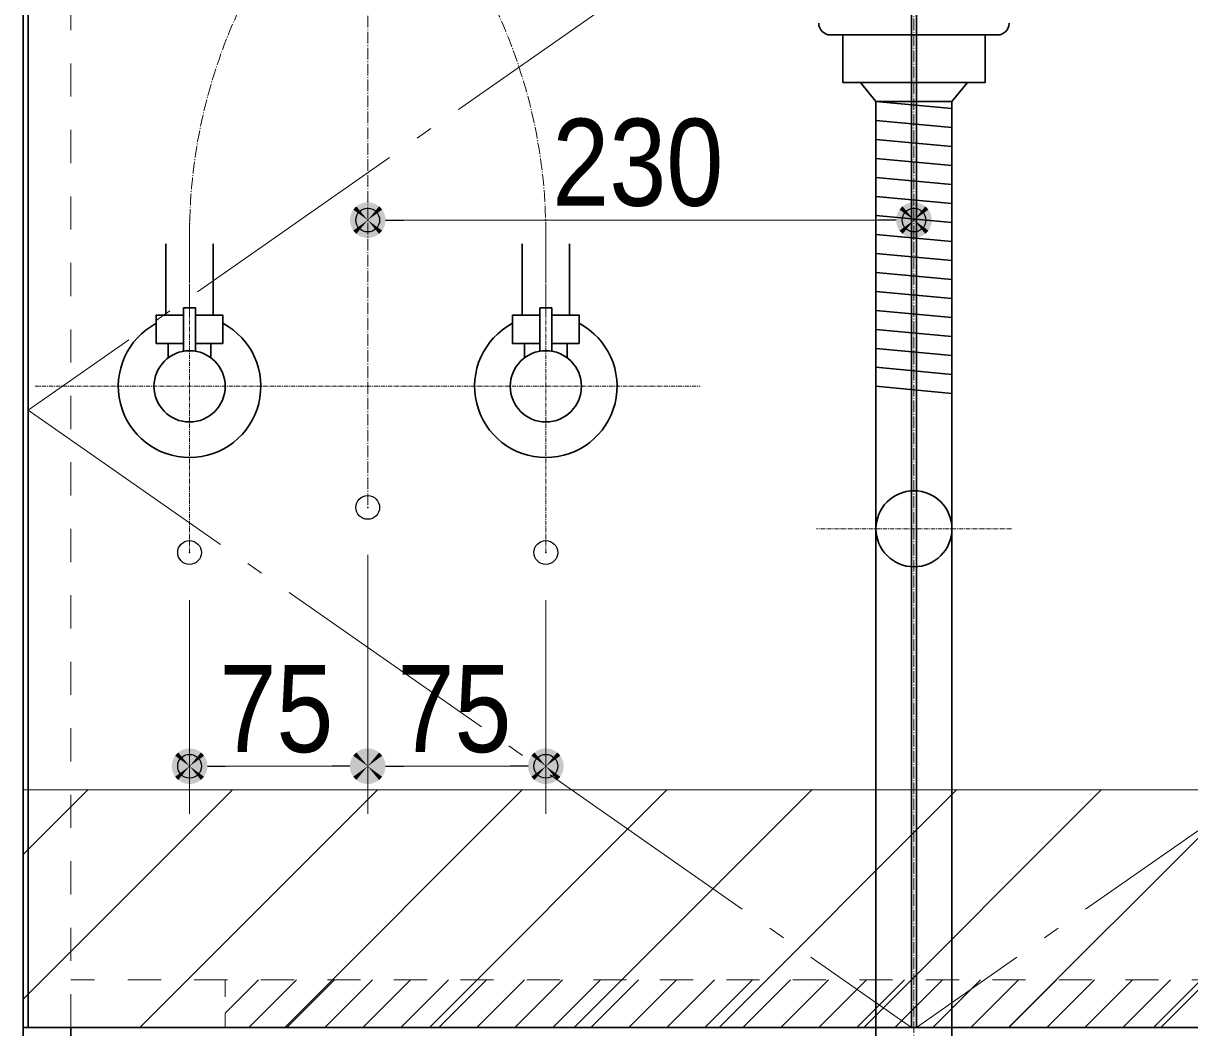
# Model space of a CAD drawing. Units: millimetres, scale not verified. Extents: x -6062 to 6062, y -3045 to 3045.
# Drawn here: x -5062.5 to -4571.4, y -1580.1 to -1157.1 of the extents above; entities that cross this region are included whole.
import ezdxf
from ezdxf.enums import TextEntityAlignment as Align

# ---------------------------------------------------------------- set-up
doc = ezdxf.new("R2010")
doc.units = ezdxf.units.MM
doc.header["$LTSCALE"] = 20
doc.header["$PDMODE"] = 32
doc.header["$PDSIZE"] = 10
for name, pattern in [('USER1', [2.91, 1.76, -0.4, 0.35, -0.4]), ('USER2', [0.705556, 0.352778, -0.352778]), ('USER3', [1.4, 0.7, -0.7]), ('USER4', [6.702778, 4.938846, -0.705599, 0.352778, -0.705556])]:
    doc.linetypes.add(name, pattern=pattern)
for name, color, linetype, lineweight in [('0-2_2寸法-1', 7, 'Continuous', 15), ('0-3_0', 7, 'Continuous', 25), ('0-7_5ボウル・キャビネット', 7, 'Continuous', 15), ('0-8_4給排水', 7, 'Continuous', 30)]:
    doc.layers.add(name, color=color, linetype=linetype, lineweight=lineweight)
doc.layers.add('0-4_Defpoints', color=7, linetype='Continuous')
doc.styles.add('ＭＳ Ｐゴシック', font='')
doc.styles.get('ＭＳ Ｐゴシック').set_extended_font_data('MS PGothic')

# ---------------------------------------------------------------- blocks, each defined once
blk = doc.blocks.new('_Dot')
at = {"layer": '0-3_0'}
blk.add_line((-10, 0), (-20, 0), dxfattribs=at)
for points in [[(0, 0), (-8.09, 5.88), (-7.29, 6.85)], [(0, 0), (-7.29, 6.85), (-6.37, 7.71)], [(0, 0), (-6.37, 7.71), (-5.36, 8.44)], [(0, 0), (-5.36, 8.44), (-4.26, 9.05)], [(0, 0), (-4.26, 9.05), (-3.09, 9.51)], [(0, 0), (-3.09, 9.51), (-1.87, 9.82)], [(0, 0), (-1.87, 9.82), (-0.63, 9.98)], [(0, 0), (-0.63, 9.98), (0.63, 9.98)], [(0, 0), (0.63, 9.98), (1.87, 9.82)], [(0, 0), (1.87, 9.82), (3.09, 9.51)], [(0, 0), (3.09, 9.51), (4.26, 9.05)], [(0, 0), (4.26, 9.05), (5.36, 8.44)], [(0, 0), (5.36, 8.44), (6.37, 7.71)], [(0, 0), (6.37, 7.71), (7.29, 6.85)], [(0, 0), (7.29, 6.85), (8.09, 5.88)], [(0, 0), (-10, 0), (-9.92, 1.25)], [(0, 0), (-9.92, -1.25), (-10, 0)], [(0, 0), (-9.92, 1.25), (-9.69, 2.49)], [(0, 0), (-9.69, -2.49), (-9.92, -1.25)], [(0, 0), (-9.69, 2.49), (-9.3, 3.68)], [(0, 0), (-9.3, -3.68), (-9.69, -2.49)], [(0, 0), (-9.3, 3.68), (-8.76, 4.82)], [(0, 0), (-8.76, -4.82), (-9.3, -3.68)], [(0, 0), (-8.76, 4.82), (-8.09, 5.88)], [(0, 0), (-8.09, -5.88), (-8.76, -4.82)], [(0, 0), (-7.29, -6.85), (-8.09, -5.88)], [(0, 0), (-6.37, -7.71), (-7.29, -6.85)], [(0, 0), (-5.36, -8.44), (-6.37, -7.71)], [(0, 0), (-4.26, -9.05), (-5.36, -8.44)], [(0, 0), (-3.09, -9.51), (-4.26, -9.05)], [(0, 0), (-1.87, -9.82), (-3.09, -9.51)], [(0, 0), (-0.63, -9.98), (-1.87, -9.82)], [(0, 0), (0.63, -9.98), (-0.63, -9.98)], [(0, 0), (8.09, 5.88), (8.76, 4.82)], [(0, 0), (8.76, 4.82), (9.3, 3.68)], [(0, 0), (9.3, 3.68), (9.69, 2.49)], [(0, 0), (9.69, 2.49), (9.92, 1.25)], [(0, 0), (9.92, 1.25), (10, 0)], [(0, 0), (1.87, -9.82), (0.63, -9.98)], [(0, 0), (3.09, -9.51), (1.87, -9.82)], [(0, 0), (4.26, -9.05), (3.09, -9.51)], [(0, 0), (5.36, -8.44), (4.26, -9.05)], [(0, 0), (6.37, -7.71), (5.36, -8.44)], [(0, 0), (7.29, -6.85), (6.37, -7.71)], [(0, 0), (8.09, -5.88), (7.29, -6.85)], [(0, 0), (8.76, -4.82), (8.09, -5.88)], [(0, 0), (9.3, -3.68), (8.76, -4.82)], [(0, 0), (9.69, -2.49), (9.3, -3.68)], [(0, 0), (9.92, -1.25), (9.69, -2.49)], [(0, 0), (10, 0), (9.92, -1.25)]]:
    blk.add_solid(points, dxfattribs=at)
blk = doc.blocks.new('グループ-8')
at = {"layer": '0-8_4給排水', "linetype": 'USER4', "lineweight": 15}
blk.add_line((-58000, -16400), (-58000, -34400), dxfattribs=at)
at = {"layer": '0-8_4給排水'}
for p, q in [((-57297.7, -23240), (-58702.3, -23240)), ((-58320, -23800), (-57680, -23860)), ((-58320, -23960), (-57680, -24020)), ((-58320, -24120), (-57680, -24180)), ((-58320, -24280), (-57680, -24340)), ((-58320, -24440), (-57680, -24500)), ((-58320, -24600), (-57680, -24660)), ((-58320, -24760), (-57680, -24820)), ((-58320, -24920), (-57680, -24980)), ((-58320, -25080), (-57680, -25140)), ((-58320, -25240), (-57680, -25300)), ((-58320, -25400), (-57680, -25460)), ((-58320, -25560), (-57680, -25620)), ((-58320, -25720), (-57680, -25780)), ((-58320, -25880), (-57680, -25940)), ((-58320, -26040), (-57680, -26100)), ((-58320, -26200), (-57680, -26260))]:
    blk.add_line(p, q, dxfattribs=at)
at = {"layer": '0-8_4給排水', "linetype": 'USER1', "lineweight": 15}
blk.add_line((-57180, -27400), (-58820, -27400), dxfattribs=at)
at = {"layer": '0-8_4給排水'}
for points in [[(-58600, -23240), (-57400, -23240), (-57400, -23640), (-58600, -23640)], [(-57680, -23800), (-57550, -23640), (-58450, -23640), (-58320, -23800)], [(-58320, -23800), (-57680, -23800), (-57680, -34000), (-58320, -34000)]]:
    blk.add_lwpolyline(points, close=True, dxfattribs=at)
blk.add_circle((-58000, -27400), 320, dxfattribs=at)
for centre, start, end in [((-58702.3, -23140), 181.31908, 270), ((-57297.7, -23140), 270, 358.68092)]:
    blk.add_arc(centre, 100, start, end, dxfattribs=at)
blk = doc.blocks.new('止水栓_正面_W75')
at = {"layer": '0-8_4給排水', "linetype": 'USER1', "lineweight": 15}
for p, q in [((-1500, -1400), (-1500, 1400)), ((1500, -1400), (1500, 1400)), ((-2800, 0), (2800, 0))]:
    blk.add_line(p, q, dxfattribs=at)
at = {"layer": '0-8_4給排水'}
for p, q in [((-1700, 600), (-1700, 1200)), ((-1300, 600), (-1300, 1200)), ((1300, 600), (1300, 1200)), ((1700, 600), (1700, 1200))]:
    blk.add_line(p, q, dxfattribs=at)
for points in [[(-1550, 360), (-1780, 360), (-1780, 600), (-1550, 600)], [(-1220, 360), (-1450, 360), (-1450, 600), (-1220, 600)], [(1450, 360), (1220, 360), (1220, 600), (1450, 600)], [(1780, 360), (1550, 360), (1550, 600), (1780, 600)]]:
    blk.add_lwpolyline(points, close=True, dxfattribs=at)
for points in [[(-1550, 295.8), (-1550, 660), (-1450, 660), (-1450, 295.8)], [(1450, 295.8), (1450, 660), (1550, 660), (1550, 295.8)], [(-1550, 360), (-1680, 360), (-1680, 240)], [(-1320, 240), (-1320, 360), (-1450, 360)], [(1450, 360), (1320, 360), (1320, 240)], [(1680, 240), (1680, 360), (1550, 360)]]:
    blk.add_lwpolyline(points, dxfattribs=at)
for centre in [(-1500, 0), (1500, 0)]:
    blk.add_circle(centre, 300, dxfattribs=at)
for centre in [(-1500, 0), (1500, 0)]:
    blk.add_arc(centre, 600, 117.81814, 62.18186, dxfattribs=at)
blk = doc.blocks.new('グループ-22')
at = {"layer": '0-8_4給排水', "linetype": 'USER4', "lineweight": 15}
for p, q in [((-62600, -13160), (-62600, -27220)), ((-63624.1, -22906.6), (-63315.9, -22293.4)), ((-61575.9, -22906.6), (-61884.1, -22293.4))]:
    blk.add_line(p, q, dxfattribs=at)
at = {"layer": '0-8_4給排水'}
for p, q in [((-62900, -14054), (-62900, -14200)), ((-62300, -14120), (-62300, -14200)), ((-62950, -14200), (-62250, -14200)), ((-62950, -17065.9), (-62950, -14200)), ((-62250, -14200), (-62250, -17146.2)), ((-62950, -17669.3), (-62950, -19520)), ((-62250, -19520), (-62250, -18301.8))]:
    blk.add_line(p, q, dxfattribs=at)
at = {"layer": '0-8_4給排水', "lineweight": 15}
blk.add_line((-62950, -16320), (-62250, -16320), dxfattribs=at)
at = {"layer": '0-8_4給排水', "linetype": 'USER2', "lineweight": 15}
for p, q in [((-62950, -17669.3), (-62950, -17065.9)), ((-62250, -18301.8), (-62250, -17146.2))]:
    blk.add_line(p, q, dxfattribs=at)
at = {"layer": '0-8_4給排水'}
for points in [[(-62848.5, -14101.6), (-62825, -14120), (-62250, -14120), (-62250, -13600), (-62950, -13600), (-62949.8, -13969.9), (-62947, -13983.6), (-62941, -13998.4), (-62932.1, -14014.1), (-62920.4, -14030.6), (-62906.1, -14047.7), (-62889.2, -14065.3), (-62869.9, -14083.3)], [(-62120, -19520), (-62120, -19600), (-63080, -19600), (-63080, -19520)]]:
    blk.add_lwpolyline(points, close=True, dxfattribs=at)
for points in [[(-61386.7, -13760), (-61386.9, -13769), (-61387.7, -13778.2), (-61389.1, -13787.5), (-61391.2, -13796.8), (-61393.8, -13805.9), (-61397.1, -13814.7), (-61401, -13823), (-61405.5, -13830.7), (-61410.4, -13837.6), (-61415.8, -13843.7), (-61421.4, -13848.8), (-61427.3, -13853), (-61433.2, -13856.1), (-61439.2, -13858.3), (-61445.2, -13859.6), (-61450.9, -13860), (-62331.8, -13860), (-62338.2, -13859.5), (-62344.6, -13858.1), (-62351.1, -13855.8), (-62357.7, -13852.6), (-62364.2, -13848.5), (-62370.5, -13843.6), (-62376.6, -13837.9), (-62382.3, -13831.4), (-62387.7, -13824.2), (-62392.5, -13816.4), (-62396.8, -13808), (-62400.5, -13799.1), (-62403.4, -13789.7), (-62405.6, -13780), (-62406.9, -13770.1), (-62407.3, -13760), (-62406.9, -13750.3), (-62405.7, -13740.7), (-62403.7, -13731.3), (-62400.9, -13722.2), (-62397.5, -13713.4), (-62393.3, -13705.1)], [(-62393.3, -13705.1), (-62388.6, -13697.2), (-62383.4, -13689.9), (-62377.7, -13683.3), (-62371.6, -13677.4), (-62365.2, -13672.2), (-62358.6, -13667.9), (-62351.9, -13664.5), (-62345.1, -13662), (-62338.4, -13660.5), (-62331.9, -13660), (-61450.9, -13660), (-61445.2, -13660.4), (-61439.2, -13661.7), (-61433.2, -13663.9), (-61427.3, -13667), (-61421.4, -13671.2), (-61415.8, -13676.3), (-61410.4, -13682.4), (-61405.5, -13689.3), (-61401, -13697), (-61397.1, -13705.3), (-61393.8, -13714.1), (-61391.2, -13723.2), (-61389.1, -13732.5), (-61387.7, -13741.8), (-61386.9, -13751), (-61386.7, -13760)], [(-62503.6, -14926.4), (-62507.2, -14906.6), (-62508.5, -14886.6), (-62507.4, -14866.6), (-62504.1, -14846.8), (-62498.5, -14827.6), (-62491.1, -14809.2), (-62481.9, -14791.7), (-62471.4, -14775.2), (-62459.6, -14759.7), (-62446.8, -14745.4), (-62433.1, -14732.4), (-62418.9, -14720.7), (-62404.2, -14710.5)], [(-62404.2, -14710.5), (-62389.3, -14701.8), (-62374.4, -14694.9), (-62359.7, -14689.9), (-62345.4, -14686.8), (-62331.9, -14685.7), (-60511.7, -14685.7), (-60466.4, -14688.6), (-60454.9, -14689.4), (-60410.1, -14698.2), (-60398.7, -14700.6), (-60354.9, -14715), (-60343.9, -14719.2), (-60301.8, -14739), (-60291.7, -14744.8), (-60245, -14774.5), (-60201.3, -14811), (-60193.3, -14817.7), (-60152.4, -14861.4), (-60146.4, -14868.9), (-60109.7, -14919), (-60108.4, -14921), (-59750.3, -15478.1), (-59746.7, -15485.9), (-59745, -15494.8), (-59745.1, -15504.7), (-59747, -15515.4), (-59750.7, -15526.7), (-59756.1, -15538.4), (-59763, -15550.3), (-59771.1, -15562.3), (-59780.3, -15574.2), (-59790.3, -15585.7), (-59801.4, -15597.3), (-59813.8, -15609.1), (-59827.5, -15621.1), (-59842.5, -15633), (-59858.6, -15644.8), (-59875.5, -15656.1), (-59893, -15666.8)], [(-59893, -15666.8), (-59910.9, -15676.6), (-59928.9, -15685.5), (-59946.7, -15693.3), (-59964.1, -15699.9), (-59980.6, -15705.3), (-59996.3, -15709.3), (-60010.9, -15712.1), (-60024.2, -15713.8), (-60036.2, -15714.3), (-60047.3, -15713.8), (-60057.6, -15712.1), (-60067.1, -15709.3), (-60075.3, -15705.3), (-60082.1, -15699.9), (-60087.4, -15693.3), (-60445.5, -15136.2), (-60456.6, -15121), (-60469.9, -15106.5), (-60478.5, -15099.3), (-60489.4, -15092.3), (-60496.6, -15089), (-60502.7, -15086.9), (-60507.6, -15086), (-60511.7, -15085.7), (-62331.9, -15085.7), (-62345.1, -15084.7), (-62359, -15081.8), (-62373.3, -15076.9), (-62388, -15070.3), (-62402.7, -15061.9), (-62417.3, -15051.9), (-62431.5, -15040.5), (-62445.2, -15027.6), (-62458.1, -15013.5), (-62470.1, -14998.1), (-62480.9, -14981.6), (-62490.2, -14964.1), (-62497.9, -14945.6), (-62503.6, -14926.4)]]:
    blk.add_lwpolyline(points, dxfattribs=at)
at = {"layer": '0-8_4給排水', "lineweight": 15}
for points in [[(-61450.9, -13660), (-61456.7, -13660.4), (-61462.6, -13661.7), (-61468.6, -13663.9), (-61474.6, -13667), (-61480.5, -13671.2), (-61486.1, -13676.3), (-61491.4, -13682.4), (-61496.4, -13689.3), (-61500.8, -13697), (-61504.7, -13705.3), (-61508, -13714.1), (-61510.7, -13723.2), (-61512.7, -13732.5), (-61514.1, -13741.8), (-61515, -13751), (-61515.2, -13760), (-61515, -13769), (-61514.1, -13778.2), (-61512.7, -13787.5), (-61510.7, -13796.8), (-61508, -13805.9), (-61504.7, -13814.7), (-61500.8, -13823), (-61496.4, -13830.7), (-61491.4, -13837.6), (-61486.1, -13843.7), (-61480.5, -13848.8), (-61474.6, -13853), (-61468.6, -13856.1), (-61462.6, -13858.3), (-61456.7, -13859.6), (-61450.9, -13860)], [(-60087.4, -15693.3), (-60091, -15685.5), (-60092.7, -15676.6), (-60092.6, -15666.8), (-60090.7, -15656.1), (-60086.9, -15644.8), (-60081.6, -15633), (-60074.7, -15621.1), (-60066.6, -15609.1), (-60057.4, -15597.3), (-60047.4, -15585.7), (-60036.3, -15574.2), (-60023.9, -15562.3), (-60010.1, -15550.3), (-59995.2, -15538.4), (-59979.1, -15526.7), (-59962.2, -15515.4), (-59944.7, -15504.7), (-59926.8, -15494.8), (-59908.8, -15485.9), (-59891, -15478.1), (-59873.6, -15471.5), (-59857, -15466.2), (-59841.4, -15462.1), (-59826.8, -15459.3), (-59813.5, -15457.7), (-59801.5, -15457.2), (-59790.4, -15457.7), (-59780, -15459.3), (-59770.6, -15462.1), (-59762.4, -15466.2), (-59755.5, -15471.5), (-59750.3, -15478.1)]]:
    blk.add_lwpolyline(points, dxfattribs=at)
at = {"layer": '0-8_4給排水', "linetype": 'USER4', "lineweight": 15}
for points in [[(-62840, -20286.8), (-62840, -20184.6), (-62840, -19600)], [(-62360, -20286.8), (-62360, -20184.6), (-62360, -19600)], [(-64100, -25600), (-64100, -25015.4), (-64100, -24913.2)], [(-61100, -25600), (-61100, -25015.4), (-61100, -24913.2)]]:
    blk.add_lwpolyline(points, dxfattribs=at)
for centre, start, end in [((-67308.3, -20286.8), 333.31599, 0), ((-57891.7, -20286.8), 180, 206.68401), ((-59631.7, -24913.2), 153.31599, 180), ((-65568.3, -24913.2), 0, 26.68401)]:
    blk.add_arc(centre, 4468.3, start, end, dxfattribs=at)
at = {"layer": '0-8_4給排水'}
blk.add_blockref('止水栓_正面_W75', (-62600, -26200), dxfattribs=at)

msp = doc.modelspace()

# ---------------------------------------------------------------- linework, layer by layer
at = {"layer": '0-2_2寸法-1'}
for p, q in [((-4917.5, -1220), (-4917.3, -1220)), ((-4687.5, -1220), (-4687.3, -1220)), ((-4702.51, -1240), (-4902.49, -1240)), ((-4917.5, -1381), (-4917.5, -1490)), ((-4917.5, -1381), (-4917.5, -1490)), ((-4992.5, -1400), (-4992.5, -1490)), ((-4842.5, -1400), (-4842.5, -1490)), ((-4932.51, -1470), (-4977.49, -1470)), ((-4902.49, -1470), (-4857.51, -1470))]:
    msp.add_line(p, q, dxfattribs=at)
at = {"layer": '0-4_Defpoints'}
for p in [(-4917.5, -1240), (-4687.5, -1240), (-4917.5, -1361), (-4992.5, -1380), (-4842.5, -1380), (-4992.5, -1470), (-4842.5, -1470)]:
    msp.add_point(p, dxfattribs=at)
at = {"layer": '0-7_5ボウル・キャビネット'}
for p, q in [((-5062.5, -1507.16), (-5035.34, -1480)), ((-5062.5, -1568.12), (-4974.38, -1480)), ((-5013.42, -1580), (-4913.42, -1480)), ((-4952.46, -1580), (-4852.46, -1480)), ((-4891.5, -1580), (-4791.5, -1480)), ((-4830.54, -1580), (-4730.54, -1480)), ((-4769.58, -1580), (-4669.58, -1480)), ((-4708.62, -1580), (-4608.62, -1480)), ((-4647.66, -1580), (-4547.66, -1480)), ((-4586.7, -1580), (-4486.7, -1480)), ((-4977.5, -1574), (-4963.5, -1560)), ((-4967.5, -1580), (-4947.5, -1560)), ((-4951.5, -1580), (-4931.5, -1560)), ((-4935.5, -1580), (-4915.5, -1560)), ((-4919.5, -1580), (-4899.5, -1560)), ((-4903.5, -1580), (-4883.5, -1560)), ((-4887.5, -1580), (-4867.5, -1560)), ((-4871.5, -1580), (-4851.5, -1560)), ((-4855.5, -1580), (-4835.5, -1560)), ((-4839.5, -1580), (-4819.5, -1560)), ((-4823.5, -1580), (-4803.5, -1560)), ((-4807.5, -1580), (-4787.5, -1560)), ((-4791.5, -1580), (-4771.5, -1560)), ((-4775.5, -1580), (-4755.5, -1560)), ((-4759.5, -1580), (-4739.5, -1560)), ((-4743.5, -1580), (-4723.5, -1560)), ((-4727.5, -1580), (-4707.5, -1560)), ((-4711.5, -1580), (-4691.5, -1560)), ((-4695.5, -1580), (-4675.5, -1560)), ((-4679.5, -1580), (-4659.5, -1560)), ((-4663.5, -1580), (-4643.5, -1560)), ((-4647.5, -1580), (-4627.5, -1560)), ((-4631.5, -1580), (-4611.5, -1560)), ((-4615.5, -1580), (-4595.5, -1560)), ((-4599.5, -1580), (-4579.5, -1560)), ((-4583.5, -1580), (-4563.5, -1560))]:
    msp.add_line(p, q, dxfattribs=at)
at = {"layer": '0-7_5ボウル・キャビネット', "linetype": 'USER3'}
msp.add_line((-4332.5, -1560), (-5042.5, -1560), dxfattribs=at)
at = {"layer": '0-7_5ボウル・キャビネット', "lineweight": 30}
for points in [[(-5062.5, -980), (-4312.5, -980), (-4312.5, -1580), (-5062.5, -1580)], [(-5060.5, -1060), (-4688.5, -1060), (-4688.5, -1580), (-5060.5, -1580)], [(-4314.5, -1060), (-4314.5, -1580), (-4686.5, -1580), (-4686.5, -1060)], [(-5062.5, -1580), (-5042.5, -1580), (-5042.5, -1670), (-5062.5, -1670)]]:
    msp.add_lwpolyline(points, close=True, dxfattribs=at)
at = {"layer": '0-7_5ボウル・キャビネット', "linetype": 'USER3'}
msp.add_lwpolyline([(-5042.5, -1580), (-5042.5, -1000), (-4332.5, -1000), (-4332.5, -1580)], dxfattribs=at)
at = {"layer": '0-7_5ボウル・キャビネット', "linetype": 'USER4'}
for points in [[(-4688.5, -1060), (-5060.5, -1320), (-4688.5, -1580)], [(-4686.5, -1060), (-4314.5, -1320), (-4686.5, -1580)]]:
    msp.add_lwpolyline(points, dxfattribs=at)
at = {"layer": '0-7_5ボウル・キャビネット'}
msp.add_lwpolyline([(-5062.5, -1480), (-4312.5, -1480), (-4312.5, -1580), (-5062.5, -1580)], close=True, dxfattribs=at)
at = {"layer": '0-7_5ボウル・キャビネット', "linetype": 'USER2'}
msp.add_lwpolyline([(-4977.5, -1560), (-4977.5, -1580), (-4397.5, -1580), (-4397.5, -1560)], dxfattribs=at)

# ---------------------------------------------------------------- block references
at = {"layer": '0-2_2寸法-1', "xscale": 0.7503418, "yscale": 0.7503418, "rotation": 180}
for p in [(-4917.5, -1240), (-4992.5, -1470), (-4917.5, -1470)]:
    msp.add_blockref('_Dot', p, dxfattribs=at)
at = {"layer": '0-2_2寸法-1', "xscale": 0.7503418, "yscale": 0.7503418}
for p in [(-4687.5, -1240), (-4917.5, -1470), (-4842.5, -1470)]:
    msp.add_blockref('_Dot', p, dxfattribs=at)
at = {"layer": '0-8_4給排水', "xscale": 0.05, "yscale": 0.05}
for name in ['グループ-22', 'グループ-8']:
    msp.add_blockref(name, (-1787.5, 0), dxfattribs=at)

# ---------------------------------------------------------------- texts
at = {"layer": '0-2_2寸法-1', "style": 'ＭＳ Ｐゴシック', "width": 0.9}
for s, p in [('230', (-4839.78, -1244.96)), ('75', (-4979.98, -1475.06)), ('75', (-4904.98, -1475.06))]:
    msp.add_text(s, height=36.66, dxfattribs=at).set_placement(p, align=Align.BOTTOM_LEFT)

doc.saveas('drawing.dxf')
